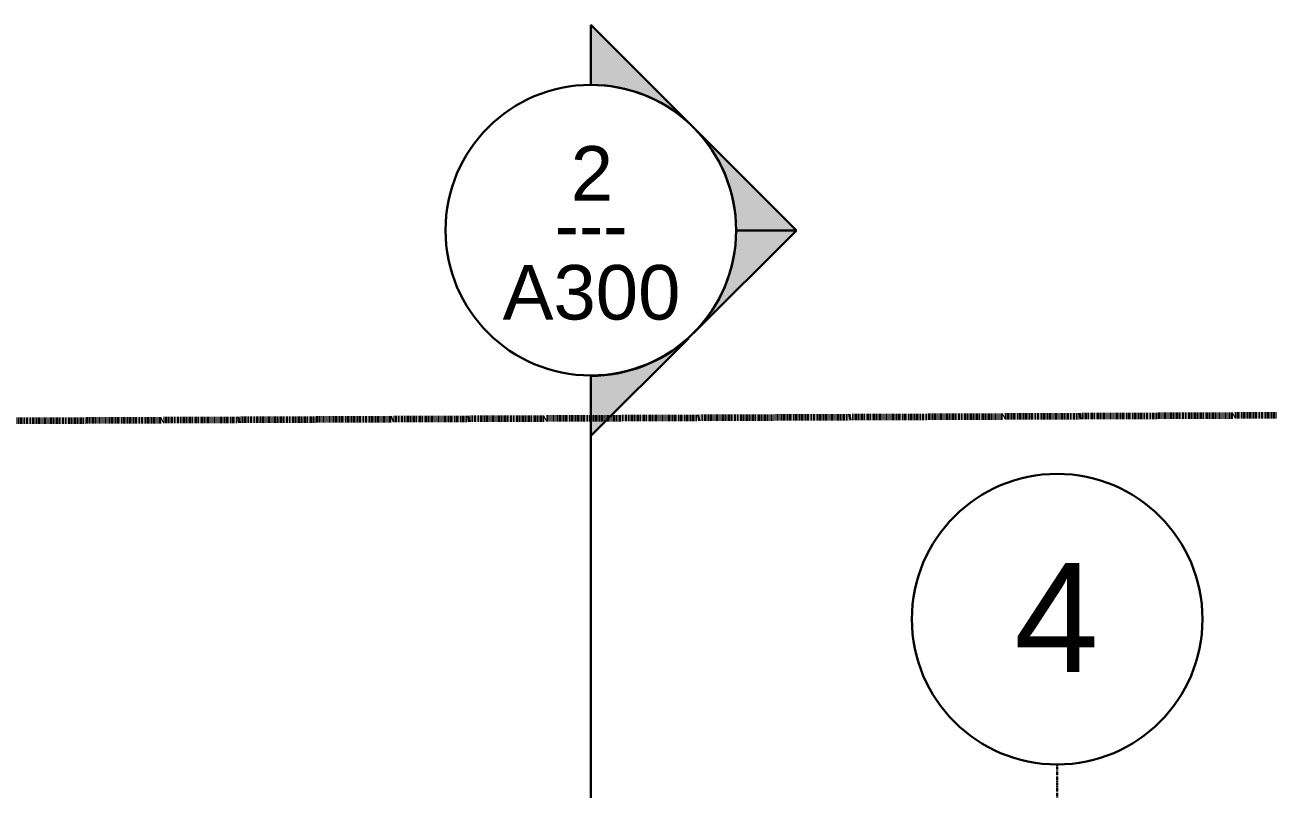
# Model space of a CAD drawing. Header units: inches. Extents: x 9391 to 11530, y 1186 to 2858.
# Drawn here: x 10358.5 to 10563.9, y 2731.8 to 2858 of the extents above; entities that cross this region are included whole.
import ezdxf

# ---------------------------------------------------------------- set-up
doc = ezdxf.new("R2010")
doc.units = ezdxf.units.IN
doc.header["$MEASUREMENT"] = 0
doc.linetypes.add('Double Dash 3_8_', pattern=[1, 0.375, -0.125, 0.125, -0.125, 0.125, -0.125])
doc.linetypes.add('Grid Line 1_2_', pattern=[0.875, 0.5, -0.125, 0.125, -0.125])
for name, color, linetype, lineweight in [('C-PROP-LINE', 91, 'Double Dash 3_8_', 211), ('G-ANNO-SYMB-1', 111, 'Continuous', 30), ('G-ANNO-SYMB-2', 111, 'Continuous', 9), ('S-GRID-1', 1, 'Grid Line 1_2_', 30), ('S-GRID-IDEN', 1, 'Continuous', 30), ('S-GRID-IDEN-1', 1, 'Continuous', 9)]:
    doc.layers.add(name, color=color, linetype=linetype, lineweight=lineweight)
doc.styles.add('Arial', font='arial.ttf', dxfattribs={"height": 9})
doc.styles.add('Arial_1', font='arial.ttf', dxfattribs={"height": 18})
doc.styles.add('Century Gothic', font='ufonts.com_century-gothic.ttf', dxfattribs={"height": 9})

# ---------------------------------------------------------------- blocks, each defined once
blk = doc.blocks.new('Family - ___-1545638-FLOOR PLAN - ROOF')
at = {"layer": 'C-PROP-LINE'}
blk.add_line((-2788.45, 9390.69), (-2797.1, 11376.05), dxfattribs=at)
blk = doc.blocks.new('Section - Section Head - Filled-22785-FLOOR PLAN - ROOF')
at = {"layer": 'G-ANNO-SYMB-2'}
h = blk.add_hatch(color=256, dxfattribs=at)
edge = h.paths.add_edge_path(flags=0)
edge.add_line((-0.4268, 0.1768), (-0.25, 0.3536))
edge.add_line((-0.25, 0.3536), (-0.25, 0.25))
edge.add_arc((-0.25, 0), 0.25, 90, 135)
h = blk.add_hatch(color=256, dxfattribs=at)
edge = h.paths.add_edge_path(flags=0)
edge.add_arc((-0.25, 0), 0.25, 45, 90)
edge.add_line((-0.25, 0.25), (-0.25, 0.3536))
edge.add_line((-0.25, 0.3536), (-0.0732, 0.1768))
h = blk.add_hatch(color=256, dxfattribs=at)
edge = h.paths.add_edge_path(flags=0)
edge.add_arc((-0.25, 0), 0.2503, 137.9216, 180)
edge.add_line((-0.5003, 0), (-0.6036, 0))
edge.add_line((-0.6036, 0), (-0.4358, 0.1678))
h = blk.add_hatch(color=256, dxfattribs=at)
edge = h.paths.add_edge_path(flags=0)
edge.add_line((-0.0642, 0.1678), (0.1036, 0))
edge.add_line((0.1036, 0), (0.0003, 0))
edge.add_arc((-0.25, 0), 0.2503, 0, 42.0784)
at = {"layer": 'G-ANNO-SYMB-1'}
for p, q in [((-0.25, 0.3536), (-0.4268, 0.1768)), ((-0.25, 0.25), (-0.25, 0.3536)), ((-0.0732, 0.1768), (-0.25, 0.3536)), ((-0.25, 0.3536), (-0.25, 0.25)), ((-0.4358, 0.1678), (-0.6036, 0)), ((0.1036, 0), (-0.0642, 0.1678)), ((-0.6036, 0), (-0.5003, 0)), ((0.0003, 0), (0.1036, 0))]:
    blk.add_line(p, q, dxfattribs=at)
for centre, radius, start, end in [((-0.2503, 0), 0.25, 360, 180), ((-0.25, 0), 0.25, 90, 135), ((-0.25, 0), 0.25, 45, 90), ((-0.25, 0), 0.2503, 137.9216, 180), ((-0.25, 0), 0.2503, 0, 42.0784), ((-0.2503, 0), 0.25, 180, 360)]:
    blk.add_arc(centre, radius, start, end, dxfattribs=at)
blk = doc.blocks.new('Grid - Grid Head - Circle-50561-FLOOR PLAN - ROOF')
at = {"layer": 'S-GRID-IDEN'}
for start, end in [(360, 180), (180, 360)]:
    blk.add_arc((0, 0), 0.25, start, end, dxfattribs=at)

msp = doc.modelspace()

# ---------------------------------------------------------------- linework, layer by layer
at = {"layer": 'G-ANNO-SYMB-1'}
msp.add_line((10452.03, 2800.09), (10452.03, 1243.74), dxfattribs=at)
at = {"layer": 'S-GRID-1'}
msp.add_line((10529.06, 1368.27), (10529.06, 2735.87), dxfattribs=at)

# ---------------------------------------------------------------- block references
at = {"layer": 'C-PROP-LINE', "rotation": 270.0000000000005}
msp.add_blockref('Family - ___-1545638-FLOOR PLAN - ROOF', (0, 0), dxfattribs=at)
at = {"layer": 'G-ANNO-SYMB-1', "xscale": 95.99999999999994, "yscale": 95.99999999999994, "zscale": 95.99999999999994, "rotation": 269.9999999999996}
msp.add_blockref('Section - Section Head - Filled-22785-FLOOR PLAN - ROOF', (10452.03, 2800.09), dxfattribs=at)
at = {"layer": 'S-GRID-IDEN', "xscale": 95.99999999999994, "yscale": 95.99999999999994, "zscale": 95.99999999999994}
msp.add_blockref('Grid - Grid Head - Circle-50561-FLOOR PLAN - ROOF', (10529.06, 2759.87), dxfattribs=at)

# ---------------------------------------------------------------- texts
at = {"layer": 'G-ANNO-SYMB-2', "char_height": 9, "attachment_point": 1}
for s, insert, width, style in [('2', (10448.71, 2838), 8.484, 'Arial'), ('---', (10446.06, 2829.49), 15.453, 'Century Gothic'), ('A300', (10437.47, 2818.36), 35.754, 'Arial')]:
    msp.add_mtext(s, dxfattribs=dict(at, insert=insert, width=width, style=style))
at = {"layer": 'S-GRID-IDEN-1', "insert": (10521.93, 2769.16), "char_height": 18, "width": 16.968, "attachment_point": 1, "style": 'Arial_1'}
msp.add_mtext('4', dxfattribs=at)

doc.saveas('drawing.dxf')
